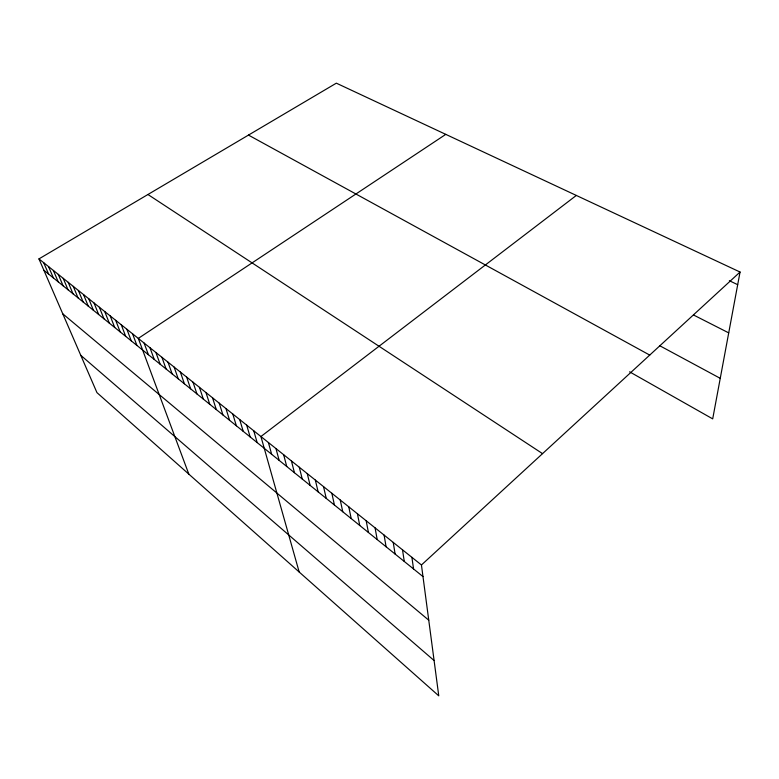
<?xml version="1.0" encoding="UTF-8"?>
<svg xmlns="http://www.w3.org/2000/svg" width="779" height="779" viewBox="0 0 779 779"><rect width="100%" height="100%" fill="white"/><g stroke="black" fill="none" stroke-linecap="round" stroke-linejoin="round"><path stroke-width="1.17" d="M38.95 258.901L421.449 564.979L438.762 695.832L96.947 392.626L38.95 258.901L336.343 83.168L740.05 272.037L712.697 418.878L629.588 371.817M421.449 564.979L740.05 272.037M576.324 195.441L260.926 436.532L299.175 572.01M445.783 134.368L138.302 338.398L188.82 474.129M729.348 280.703L737.694 284.686M693.544 314.998L728.716 332.876M659.511 345.603L720.244 378.331M248.472 135.088L649.725 355.088M147.932 194.497L542.544 453.631M43.877 270.255L422.978 576.567M62.768 313.82L428.752 620.191M80.763 355.302L434.088 660.524M43.702 262.708L48.61 274.081M48.512 266.554L53.391 277.947M53.361 270.44L58.221 281.842M58.269 274.364L63.089 285.786M63.216 278.327L68.016 289.769M68.221 282.329L72.992 293.79M73.275 286.37L78.027 297.851M78.387 290.46L83.1 301.95M83.548 294.589L88.231 306.098M88.767 298.766L93.422 310.295M94.035 302.982L98.66 314.521M99.361 307.247L103.958 318.806M104.746 311.551L109.303 323.129M110.19 315.904L114.717 327.492M115.691 320.305L120.18 331.912M121.251 324.755L125.701 336.372M126.87 329.254L131.291 340.89M132.557 333.802L136.929 345.448M144.105 343.052L148.409 354.718M149.987 347.755L154.242 359.431M155.927 352.507L160.133 364.192M161.935 357.308L166.102 369.012M168.001 362.177L172.13 373.881M174.145 367.094L178.225 378.808M180.368 372.06L184.389 383.794M186.648 377.094L190.631 388.838M193.017 382.187L196.941 393.931M199.443 387.329L203.319 399.091M205.958 392.538L209.775 404.301M212.54 397.816L216.309 409.579M219.211 403.142L222.921 414.925M225.959 408.547L229.601 420.329M232.785 414.009L236.368 425.792M239.689 419.53L243.214 431.323M246.68 425.13L250.147 436.922M253.759 430.797L257.158 442.589M268.404 442.511L271.657 454.303M275.97 448.568L279.155 460.37M283.644 454.712L286.75 466.504M291.414 460.925L294.443 472.717M299.292 467.225L302.242 479.017M307.267 473.613L310.13 485.395M315.349 480.078L318.124 491.851M323.538 486.632L326.235 498.394M331.835 493.273L334.444 505.035M340.248 500.011L342.76 511.754M348.778 506.827L351.193 518.571M357.425 513.75L359.742 525.474M366.188 520.761L368.409 532.476M375.079 527.88L377.192 539.574M384.096 535.085L386.092 546.77M393.229 542.398L395.119 554.064M402.5 549.818L404.282 561.464M411.906 557.345L413.561 568.962"/></g></svg>
